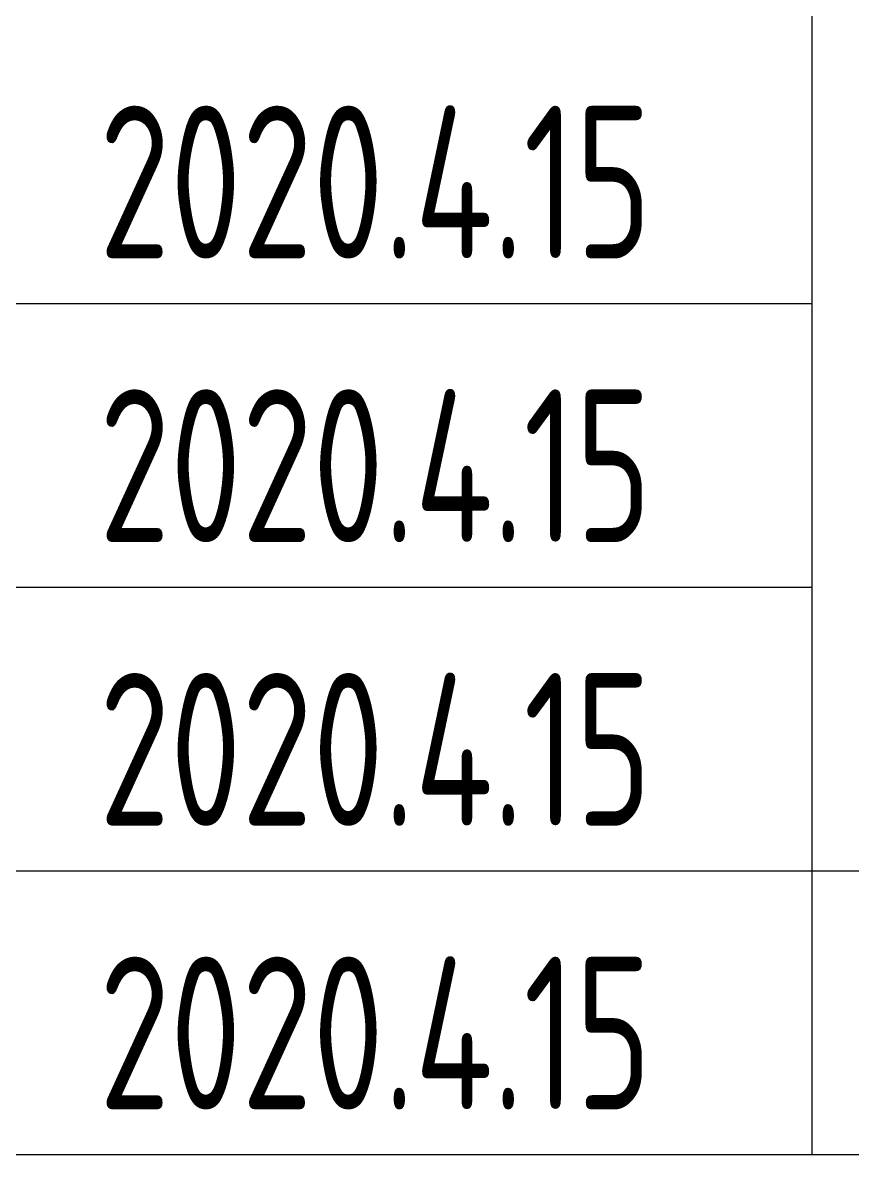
# Model space of a CAD drawing. Extents: x 5693218 to 11495510, y -728562 to -461276.
# Drawn here: x 5837762 to 5839663, y -501776 to -499183 of the extents above; entities that cross this region are included whole.
import ezdxf
from ezdxf.enums import TextEntityAlignment as Align

# ---------------------------------------------------------------- set-up
doc = ezdxf.new("R2010")
doc.units = 0
doc.header["$LTSCALE"] = 1000
doc.header["$MEASUREMENT"] = 0
doc.layers.get('0').update_dxf_attribs({"linetype": 'CONTINUOUS'})
doc.styles.add('sceie', font='sceie.shx', dxfattribs={"width": 0.7, "bigfont": 'sceic.shx'})

msp = doc.modelspace()

# ---------------------------------------------------------------- linework, layer by layer
for p, q in [((5839570.8, -501776.5), (5839570.8, -498526.5)), ((5839570.8, -501776.5), (5839570.8, -498526.5)), ((5834070.8, -499826.5), (5839570.8, -499826.5)), ((5834070.8, -500476.5), (5839570.8, -500476.5)), ((5834070.8, -501126.5), (5852070.8, -501126.5)), ((5834070.8, -501776.5), (5852070.8, -501776.5))]:
    msp.add_line(p, q)

# ---------------------------------------------------------------- texts
at = {"style": 'sceie', "width": 0.8}
for p in [(5838570.2, -499547.9), (5838570.2, -499547.9), (5838570.2, -500197.9), (5838570.2, -500197.9), (5838570.2, -500847.9), (5838570.2, -500847.9), (5838570.2, -501497.9), (5838570.2, -501497.9)]:
    msp.add_attdef('2020.4.15', text='200320-02-040', height=350, dxfattribs=at).set_placement(p, align=Align.MIDDLE)

doc.saveas('drawing.dxf')
